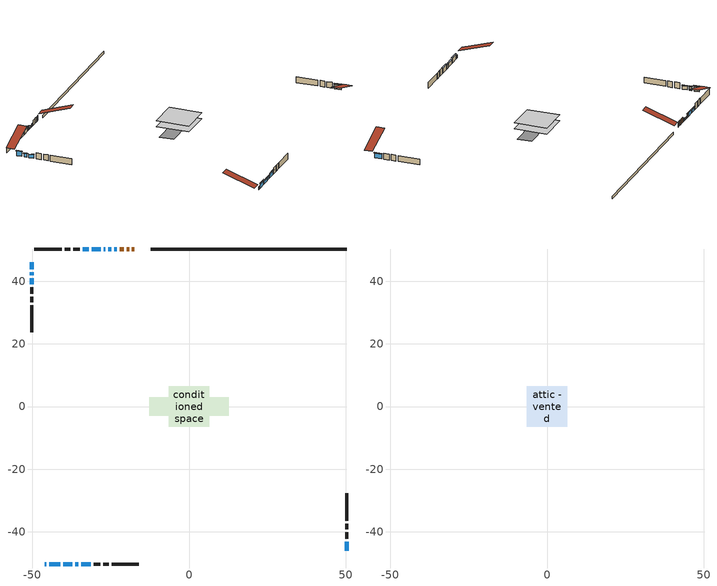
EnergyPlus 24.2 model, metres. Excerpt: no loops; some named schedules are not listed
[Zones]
conditioned space
 floor adiabatic (Floor2 construction): -6.06,-6.06 -6.06,6.06 6.06,6.06 6.06,-6.06 z0.34
 floor adiabatic (AdiabaticFloorConstruction): -6.54,-6.54 -6.54,6.54 6.54,6.54 6.54,-6.54 z0.34
 floor foundation (Slab1 construction): -12.74,-2.89 -12.74,2.89 12.74,2.89 12.74,-2.89 z-0.7
 wall outside (AdiabaticWallConstruction 1): -17.49,50.24 -18.21,50.24 / -19.14,50.24 -19.87,50.24 / -20.8,50.24 -22.06,50.24 z0.34:2.37
 wall outside (AdiabaticWallConstruction): -45.96,-50.24 -45.48,-50.24 / -22.98,50.24 -23.82,50.24 z0.34:1.56; -44.56,-50.24 -41.08,-50.24 / -50.24,45.96 -50.24,43.8 / 50.24,-45.96 50.24,-43.14 / -34.38,-50.24 -31.38,-50.24 z0.34:2.25; -50.24,42.87 -50.24,41.9 / -50.24,40.98 -50.24,39.02 / -26.72,50.24 -27.23,50.24 / -40.15,-50.24 -37.27,-50.24 / -36.35,-50.24 -35.3,-50.24 z0.34:1.76; -24.75,50.24 -25.79,50.24 z0.34:0.87; -28.16,50.24 -31.05,50.24 / -31.98,50.24 -33.91,50.24 z0.34:1.81
 wall outside (Wall1 construction): -34.84,50.24 -36.96,50.24 / -30.45,-50.24 -28.33,-50.24 / -50.24,38.09 -50.24,35.97 / 50.24,-42.21 50.24,-40.09 z0.34:2.78
 wall outside (Wall2 construction): -37.89,50.24 -39.69,50.24 / -27.4,-50.24 -25.6,-50.24 / -50.24,35.04 -50.24,33.25 / 50.24,-39.16 50.24,-37.36 z0.34:2.78
 wall outside (Wall3 construction): -40.61,50.24 -49.31,50.24 / -24.68,-50.24 -15.98,-50.24 / -50.24,32.32 -50.24,23.62 / 50.24,-36.44 50.24,-27.74 z0.34:2.78
 wall foundation (FoundationWall1 construction): 50.24,50.24 -12.28,50.24 z-0.7:0.34
 window (WindowConstruction 12): -45.96,-50.24 -45.49,-50.24 z0.34:1.56
 window (WindowConstruction 8): -44.56,-50.24 -41.08,-50.24 z0.34:2.25
 window (WindowConstruction 9): -50.24,45.96 -50.24,43.8 z0.34:2.25
 window (WindowConstruction 10): -50.24,42.87 -50.24,41.91 z0.34:1.76
 window (WindowConstruction 11): -50.24,40.98 -50.24,39.02 z0.34:1.76
 window (WindowConstruction 13): -22.98,50.24 -23.82,50.24 z0.34:1.56
 window (WindowConstruction): 50.24,-45.96 50.24,-43.14 z0.34:2.25
 window (WindowConstruction 1): -24.75,50.24 -25.79,50.24 z0.34:0.87
 window (WindowConstruction 2): -26.72,50.24 -27.23,50.24 z0.34:1.76
 window (WindowConstruction 3): -28.16,50.24 -31.05,50.24 z0.34:1.81
 window (WindowConstruction 4): -31.98,50.24 -33.91,50.24 z0.34:1.81
 window (WindowConstruction 5): -40.15,-50.24 -37.28,-50.24 z0.34:1.76
 window (WindowConstruction 6): -36.35,-50.24 -35.3,-50.24 z0.34:1.76
 window (WindowConstruction 7): -34.37,-50.24 -31.38,-50.24 z0.34:2.25
 door (Door): -17.49,50.24 -18.21,50.24 z0.34:2.37
 door (Door 1): -19.14,50.24 -19.87,50.24 z0.34:2.37
 door (Door 2): -20.8,50.24 -22.05,50.24 z0.34:2.37
 ceiling adiabatic (AdiabaticFloorConstruction): 6.54,-6.54 6.54,6.54 -6.54,6.54 -6.54,-6.54 z0.34
attic - vented
 floor to conditioned space (Floor1 construction Reversed): -6.54,-6.54 -6.54,6.54 6.54,6.54 6.54,-6.54 z2.78
 roof outside (Roof1 construction): -16.56,50.24,2.78 -16.56,37.51,7.02 -13.2,37.51,7.02 -13.2,50.24,2.78; -46.89,-50.24,2.78 -46.89,-37.51,7.02 -50.24,-37.51,7.02 -50.24,-50.24,2.78; -50.24,46.89,2.78 -37.51,46.89,7.02 -37.51,50.24,7.02 -50.24,50.24,2.78; 50.24,-46.89,2.78 37.51,-46.89,7.02 37.51,-50.24,7.02 50.24,-50.24,2.78
shading: -40.87,-50.24 -44.76,-50.24 -44.76,-50.65 -40.87,-50.65 z2.45; -50.24,43.6 -50.24,46.16 -50.65,46.16 -50.65,43.6 z2.45; -50.24,41.7 -50.24,43.07 -50.65,43.07 -50.65,41.7 z1.96; -50.24,38.82 -50.24,41.18 -50.65,41.18 -50.65,38.82 z1.96; 50.24,-42.94 50.24,-46.16 50.65,-46.16 50.65,-42.94 z2.45; -25.99,50.24 -24.55,50.24 -24.55,50.65 -25.99,50.65 z1.07; -27.43,50.24 -26.52,50.24 -26.52,50.65 -27.43,50.65 z1.96; -31.25,50.24 -27.96,50.24 -27.96,50.65 -31.25,50.65 z2.01; -34.11,50.24 -31.78,50.24 -31.78,50.65 -34.11,50.65 z2.01; -37.07,-50.24 -40.35,-50.24 -40.35,-50.65 -37.07,-50.65 z1.96; -35.1,-50.24 -36.55,-50.24 -36.55,-50.65 -35.1,-50.65 z1.96; -31.18,-50.24 -34.58,-50.24 -34.58,-50.65 -31.18,-50.65 z2.45
[Building]
Building 1: Terrain=Suburbs
[Site:Location]
Point Petre AUT_ON: Latitude {deg}=43.83; Longitude {deg}=-77.15; Time Zone {hr}=-5; Elevation {m}=79; Keep Site Location Information=Yes
[Site:GroundTemperature:Shallow]
3.7516, 1.80644, 1.65067, 2.57374, 6.27937, 9.96774, 13.1654, 15.191, 15.363, 13.7156, 10.5995, 7.02426
[Site:WaterMainsTemperature]
Calculation Method=Schedule; Temperature Schedule=mains temperature schedule
[Material] Roughness=Rough; Thermal Absorptance=0.9
Name | Thickness {m} | Conductivity {W/m-K} | Density {kg/m3} | Specific Heat {J/kg-K} | Solar Absorptance | Visible Absorptance
asphalt or fiberglass shingles | 0.00635 | 0.162714 | 1121.4 | 1465.45 | 0.4 | 0.4
ceiling loosefill ins | 0.0846667 | 0.0480833 | 16.02 | 1046.75 | 0.7 | 0.7
ceiling stud and cavity | 0.1397 | 0.0873758 | 65.682 | 1177.47 | 0.7 | 0.7
concrete 4.0 in. | 0.1016 | 1.803125 | 2242.8 | 837.4 | 0.7 | 0.7
concrete 8.0 in. | 0.2032 | 1.803125 | 2242.8 | 837.4 | 0.7 | 0.7
door material | 0.04445 | 0.053851 | 512.64 | 1214.23 | 0.7 | 0.7
exterior vertical ins | 0.0329033 | 0.029427 | 32.04 | 1214.23 | 0.7 | 0.7
floor covering | 0.0127 | 9.015625 | 54.468 | 1339.84 | 0.6 | 0.6
floor covering 1 | 0.0127 | 0.0433444 | 54.468 | 1339.84 | 0.6 | 0.6
floor rigid ins; wall rigid ins | 0.512978 | 0.029427 | 32.04 | 1214.23 | 0.7 | 0.7
floor stud and cavity | 0.0889 | 0.416564 | 50.32683 | 1063.81 | 0.7 | 0.7
floor stud and cavity 1 | 0.1397 | 1.75129 | 37.0049 | 1207.88 | 0.7 | 0.7
furniture material conditioned space 1 | 0.1524 | 0.115458 | 640.8 | 1214.23 | 0.6 | 0.6
gypsum board | 0.0127 | 0.160291 | 801 | 837.4 | 0.6 | 0.6
gypsum board 1 | 0.0127 | 0.160291 | 801 | 837.4 | 0.7 | 0.7
osb sheathing 0.5 in. | 0.0127 | 0.115458 | 512.64 | 1214.23 | 0.7 | 0.7
osb sheathing 0.75 in. | 0.01905 | 0.115458 | 512.64 | 1214.23 | 0.7 | 0.7
wall stud and cavity | 0.1397 | 0.108238 | 139.0536 | 1170.24 | 0.7 | 0.7
wall stud and cavity 1 | 0.1397 | 0.0827303 | 139.0536 | 1170.24 | 0.7 | 0.7
wall stud and cavity 2 | 0.1397 | 0.09367 | 139.0536 | 1170.24 | 0.7 | 0.7
wall stud and cavity 3 | 0.0889 | 0.380278 | 52.3479 | 1209.89 | 0.7 | 0.7
wall stud and cavity 4 | 0.0889 | 0.391764 | 83.0341 | 1211.67 | 0.7 | 0.7
wood siding | 0.0254 | 0.102417 | 544.68 | 1172.36 | 0.4 | 0.4
wood siding 1; wood siding 2 | 0.0254 | 0.102417 | 544.68 | 1172.36 | 0.7 | 0.7
[WindowMaterial:SimpleGlazingSystem]
Name | U-Factor {W/m2-K} | Solar Heat Gain Coefficient
WindowMaterial | 2.14004 | 0.61
WindowMaterial 1 | 2.986628 | 0.6
WindowMaterial 10 | 2.36375 | 0.53
WindowMaterial 11 | 2.23543 | 0.58
WindowMaterial 12 | 2.62778 | 0.54
WindowMaterial 13 | 2.57895 | 0.56
WindowMaterial 2 | 5.02503 | 0.64
WindowMaterial 3 | 2.1707 | 0.6
WindowMaterial 4 | 2.23373 | 0.58
WindowMaterial 5 | 2.17638 | 0.6
WindowMaterial 6 | 2.350692 | 0.53
WindowMaterial 7 | 2.34047 | 0.66
WindowMaterial 8 | 2.115055 | 0.62
WindowMaterial 9 | 2.18206 | 0.6
[Construction]
AdiabaticFloorConstruction: floor stud and cavity 1, floor rigid ins, osb sheathing 0.75 in., floor covering 1
AdiabaticWallConstruction: wood siding 1, wall rigid ins, wall stud and cavity 3, gypsum board
AdiabaticWallConstruction 1: wood siding 2, wall rigid ins, wall stud and cavity 3, gypsum board
Door; Door 1; Door 2: door material
Floor1 construction Reversed: gypsum board, ceiling stud and cavity, ceiling loosefill ins
Floor2 construction: floor stud and cavity, floor covering
FoundationWall1 construction: concrete 8.0 in., gypsum board 1
furniture construction conditioned space 1: furniture material conditioned space 1
PartitionWallConstruction: gypsum board, wall stud and cavity 4, gypsum board
Roof1 construction: asphalt or fiberglass shingles
Slab1 construction: concrete 4.0 in.
Wall1 construction: wood siding, osb sheathing 0.5 in., wall stud and cavity, gypsum board
Wall2 construction: wood siding, osb sheathing 0.5 in., wall stud and cavity 1, gypsum board
Wall3 construction: wood siding, osb sheathing 0.5 in., wall stud and cavity 2, gypsum board
WindowConstruction: WindowMaterial
WindowConstruction 1: WindowMaterial 1
WindowConstruction 10: WindowMaterial 10
WindowConstruction 11: WindowMaterial 11
WindowConstruction 12: WindowMaterial 12
WindowConstruction 13: WindowMaterial 13
WindowConstruction 2: WindowMaterial 2
WindowConstruction 3: WindowMaterial 3
WindowConstruction 4: WindowMaterial 4
WindowConstruction 5: WindowMaterial 5
WindowConstruction 6: WindowMaterial 6
WindowConstruction 7: WindowMaterial 7
WindowConstruction 8: WindowMaterial 8
WindowConstruction 9: WindowMaterial 9
[Zone] Multiplier=1; Part of Total Floor Area=Yes
Name | Volume {m3}
attic - vented | 117.719
conditioned space | 587.3
[Space]
Name | Zone | Volume {m3}
attic - vented 1 | attic - vented | 117.719
conditioned space 1 | conditioned space | 587.3
[ZoneInfiltration:EffectiveLeakageArea]
infil attic - vented 1: Zone or Space=attic - vented 1; Schedule=Always On Discrete; Effective Air Leakage Area {cm2}=6213.45; Stack Coefficient=0.000295118; Wind Coefficient=1.16069e-05
[ZoneMixing]
whole house fan mix: Zone or Space=attic - vented; Schedule=Always On Continuous; Design Flow Rate Calculation Method=Flow/Zone; Design Flow Rate {m3/s}=0; Source Zone or Space=conditioned space
[SurfaceProperty:ExposedFoundationPerimeter]
Slab1: Exposed Perimeter Calculation Method=TotalExposedPerimeter; Total Exposed Perimeter {m}=62.518
[InternalMass] Zone or ZoneList=conditioned space; Space or SpaceList=conditioned space 1
Name | Construction | Surface Area {m2}
furniture mass conditioned space 1 | furniture construction conditioned space 1 | 186.056
partition wall mass | PartitionWallConstruction | 318.02
[Lights]
interior lighting: Zone or ZoneList or Space or SpaceList=conditioned space 1; Schedule=interior lighting schedule; Design Level Calculation Method=LightingLevel; Lighting Level {W}=343.2; Return Air Fraction=0; Fraction Radiant=0.6; Fraction Visible=0.2; Fraction Replaceable=1
[People]
occupants: Zone or ZoneList or Space or SpaceList=conditioned space 1; Number of People Schedule=occupants schedule; Number of People Calculation Method=People; Number of People=3; Fraction Radiant=0.314171; Sensible Heat Fraction=0.56303; Activity Level Schedule=occupants activity schedule; Carbon Dioxide Generation Rate {m3/s-W}=0; Enable ASHRAE 55 Comfort Warnings=No; Mean Radiant Temperature Calculation Type=EnclosureAveraged
[ElectricEquipment] Zone or ZoneList or Space or SpaceList=conditioned space 1; Design Level Calculation Method=EquipmentLevel
Name | Schedule | Design Level {W} | Fraction Latent | Fraction Radiant | Fraction Lost
clothes dryer | clothes dryer schedule | 140.772 | 0.015 | 0.081 | 0.85
clothes washer | clothes washer schedule | 32.1985 | 0.03 | 0.162 | 0.7
cooking range | cooking range schedule | 215.147 | 0.08 | 0.432 | 0.2
dishwasher | dishwasher schedule | 66.8632 | 0.3 | 0.18 | 0.4
fridge | fridge schedule | 72.9452 | 0 | 0.6 | 0
mech vent bath fan 0 | mech vent bath fan 0 schedule | 50.2 | 0 | 0 | 1
mech vent house fan | mech vent house fan schedule | 0 | 0 | 0 | 1
mech vent house fan cfis | mech vent house fan cfis schedule | 0 | 0 | 0 | 0
misc plug loads | misc plug loads schedule | 494.7 | 0.045 | 0.513 | 0.1
whole house fan | Always On Discrete | 0 | 0 | 0 | 1
[OtherEquipment] Zone or ZoneList or Space or SpaceList=conditioned space 1; Design Level Calculation Method=EquipmentLevel
Name | Fuel Type | Schedule | Design Level {W} | Fraction Latent | Fraction Radiant | Fraction Lost
clothes dryer 1 | Electricity | clothes dryer schedule | 0 | 0.015 | 0.081 | 0.85
cooking range 1 | Electricity | cooking range schedule | 0 | 0.08 | 0.432 | 0.2
general water use latent | None | general water use schedule | 62.594 | 1 | 0 | 0
general water use sensible | None | general water use schedule | -61.6891 | 0 | 0.6 | 0
mech vent house fan latent load | None | Always On Discrete | 0 | 1 | 0 | 0
mech vent house fan sensible load | None | Always On Discrete | 0 | 0 | 0 | 0
water heater energy adjustment1 | NaturalGas | Always On Discrete | 0.01 | 0 | 0 | 1
[ZoneInfiltration:DesignFlowRate] Zone or ZoneList or Space or SpaceList=conditioned space 1; Schedule=Always On Discrete; Design Flow Rate Calculation Method=Flow/Zone; Design Flow Rate {m3/s}=0
infil flow; natural vent flow; whole house fan flow
[Foundation:Kiva]
Foundation Kiva 1: Initial Indoor Air Temperature {C}=18; Wall Height Above Grade {m}=0.340004; Wall Depth Below Slab {m}=0.2032; Custom Block Material Name 1=exterior vertical ins; Custom Block Depth 1 {m}=1.04001; Custom Block X Position 1 {m}=0.2159; Custom Block Z Position 1 {m}=0
[Foundation:Kiva:Settings]
Soil Conductivity {W/m-K}=0.849921; Soil Density {kg/m3}=1842.3; Soil Specific Heat {J/kg-K}=418.7; Ground Solar Absorptivity=0.9; Ground Thermal Absorptivity=0.9; Ground Surface Roughness {m}=0.03; Far-Field Width {m}=40; Deep-Ground Boundary Condition=ZeroFlux; Deep-Ground Depth {m}=40; Minimum Cell Dimension {m}=0.2; Maximum Cell Growth Coefficient=3; Simulation Timestep=Timestep
[Exterior:Lights]
exterior lighting: Schedule=exterior lighting schedule; Design Level {W}=75.6
[Schedule:Constant]
Name | Hourly Value
Always On Continuous; mech vent house fan schedule; mech vent house fan cfis schedule; Always On Discrete | 1
occupants activity schedule | 117.228
fridge schedule | 0
[Schedule:Week:Daily]
interior lighting schedule Week Rule - Jan1-Jan27: interior lighting schedule day, interior lighting schedule day, interior lighting schedule day, interior lighting schedule day, interior lighting schedule day, interior lighting schedule day, interior lighting schedule day, interior lighting schedule default day, interior lighting schedule default day, interior lighting schedule default day, interior lighting schedule default day, interior lighting schedule default day
interior lighting schedule Week Rule - Jan28-Feb3: interior lighting schedule day, interior lighting schedule day, interior lighting schedule day, interior lighting schedule day, interior lighting schedule day 1, interior lighting schedule day 1, interior lighting schedule day 1, interior lighting schedule default day, interior lighting schedule default day, interior lighting schedule default day, interior lighting schedule default day, interior lighting schedule default day
interior lighting schedule Week Rule - Feb4-Feb24: interior lighting schedule day 1, interior lighting schedule day 1, interior lighting schedule day 1, interior lighting schedule day 1, interior lighting schedule day 1, interior lighting schedule day 1, interior lighting schedule day 1, interior lighting schedule default day, interior lighting schedule default day, interior lighting schedule default day, interior lighting schedule default day, interior lighting schedule default day
interior lighting schedule Week Rule - Feb25-Mar3: interior lighting schedule day 1, interior lighting schedule day 1, interior lighting schedule day 1, interior lighting schedule day 1, interior lighting schedule day 2, interior lighting schedule day 2, interior lighting schedule day 2, interior lighting schedule default day, interior lighting schedule default day, interior lighting schedule default day, interior lighting schedule default day, interior lighting schedule default day
interior lighting schedule Week Rule - Mar4-Mar31: interior lighting schedule day 2, interior lighting schedule day 2, interior lighting schedule day 2, interior lighting schedule day 2, interior lighting schedule day 2, interior lighting schedule day 2, interior lighting schedule day 2, interior lighting schedule default day, interior lighting schedule default day, interior lighting schedule default day, interior lighting schedule default day, interior lighting schedule default day
interior lighting schedule Week Rule - Apr1-Apr28: interior lighting schedule day 3, interior lighting schedule day 3, interior lighting schedule day 3, interior lighting schedule day 3, interior lighting schedule day 3, interior lighting schedule day 3, interior lighting schedule day 3, interior lighting schedule default day, interior lighting schedule default day, interior lighting schedule default day, interior lighting schedule default day, interior lighting schedule default day
interior lighting schedule Week Rule - Apr29-May5: interior lighting schedule day 3, interior lighting schedule day 3, interior lighting schedule day 4, interior lighting schedule day 4, interior lighting schedule day 4, interior lighting schedule day 4, interior lighting schedule day 4, interior lighting schedule default day, interior lighting schedule default day, interior lighting schedule default day, interior lighting schedule default day, interior lighting schedule default day
interior lighting schedule Week Rule - May6-May26: interior lighting schedule day 4, interior lighting schedule day 4, interior lighting schedule day 4, interior lighting schedule day 4, interior lighting schedule day 4, interior lighting schedule day 4, interior lighting schedule day 4, interior lighting schedule default day, interior lighting schedule default day, interior lighting schedule default day, interior lighting schedule default day, interior lighting schedule default day
interior lighting schedule Week Rule - May27-Jun2: interior lighting schedule day 4, interior lighting schedule day 4, interior lighting schedule day 4, interior lighting schedule day 4, interior lighting schedule day 4, interior lighting schedule day 5, interior lighting schedule day 5, interior lighting schedule default day, interior lighting schedule default day, interior lighting schedule default day, interior lighting schedule default day, interior lighting schedule default day
interior lighting schedule Week Rule - Jun3-Jun30: interior lighting schedule day 5, interior lighting schedule day 5, interior lighting schedule day 5, interior lighting schedule day 5, interior lighting schedule day 5, interior lighting schedule day 5, interior lighting schedule day 5, interior lighting schedule default day, interior lighting schedule default day, interior lighting schedule default day, interior lighting schedule default day, interior lighting schedule default day
interior lighting schedule Week Rule - Jul1-Jul28: interior lighting schedule day 6, interior lighting schedule day 6, interior lighting schedule day 6, interior lighting schedule day 6, interior lighting schedule day 6, interior lighting schedule day 6, interior lighting schedule day 6, interior lighting schedule default day, interior lighting schedule default day, interior lighting schedule default day, interior lighting schedule default day, interior lighting schedule default day
interior lighting schedule Week Rule - Jul29-Aug4: interior lighting schedule day 6, interior lighting schedule day 6, interior lighting schedule day 6, interior lighting schedule day 7, interior lighting schedule day 7, interior lighting schedule day 7, interior lighting schedule day 7, interior lighting schedule default day, interior lighting schedule default day, interior lighting schedule default day, interior lighting schedule default day, interior lighting schedule default day
interior lighting schedule Week Rule - Aug5-Aug25: interior lighting schedule day 7, interior lighting schedule day 7, interior lighting schedule day 7, interior lighting schedule day 7, interior lighting schedule day 7, interior lighting schedule day 7, interior lighting schedule day 7, interior lighting schedule default day, interior lighting schedule default day, interior lighting schedule default day, interior lighting schedule default day, interior lighting schedule default day
interior lighting schedule Week Rule - Aug26-Sep1: interior lighting schedule day 7, interior lighting schedule day 7, interior lighting schedule day 7, interior lighting schedule day 7, interior lighting schedule day 7, interior lighting schedule day 7, interior lighting schedule day 8, interior lighting schedule default day, interior lighting schedule default day, interior lighting schedule default day, interior lighting schedule default day, interior lighting schedule default day
interior lighting schedule Week Rule - Sep2-Sep29: interior lighting schedule day 8, interior lighting schedule day 8, interior lighting schedule day 8, interior lighting schedule day 8, interior lighting schedule day 8, interior lighting schedule day 8, interior lighting schedule day 8, interior lighting schedule default day, interior lighting schedule default day, interior lighting schedule default day, interior lighting schedule default day, interior lighting schedule default day
interior lighting schedule Week Rule - Sep30-Oct6: interior lighting schedule day 8, interior lighting schedule day 9, interior lighting schedule day 9, interior lighting schedule day 9, interior lighting schedule day 9, interior lighting schedule day 9, interior lighting schedule day 9, interior lighting schedule default day, interior lighting schedule default day, interior lighting schedule default day, interior lighting schedule default day, interior lighting schedule default day
interior lighting schedule Week Rule - Oct7-Oct27: interior lighting schedule day 9, interior lighting schedule day 9, interior lighting schedule day 9, interior lighting schedule day 9, interior lighting schedule day 9, interior lighting schedule day 9, interior lighting schedule day 9, interior lighting schedule default day, interior lighting schedule default day, interior lighting schedule default day, interior lighting schedule default day, interior lighting schedule default day
interior lighting schedule Week Rule - Oct28-Nov3: interior lighting schedule day 9, interior lighting schedule day 9, interior lighting schedule day 9, interior lighting schedule day 9, interior lighting schedule day 10, interior lighting schedule day 10, interior lighting schedule day 10, interior lighting schedule default day, interior lighting schedule default day, interior lighting schedule default day, interior lighting schedule default day, interior lighting schedule default day
interior lighting schedule Week Rule - Nov4-Nov24: interior lighting schedule day 10, interior lighting schedule day 10, interior lighting schedule day 10, interior lighting schedule day 10, interior lighting schedule day 10, interior lighting schedule day 10, interior lighting schedule day 10, interior lighting schedule default day, interior lighting schedule default day, interior lighting schedule default day, interior lighting schedule default day, interior lighting schedule default day
interior lighting schedule Week Rule - Nov25-Dec1: interior lighting schedule day 10, interior lighting schedule day 10, interior lighting schedule day 10, interior lighting schedule day 10, interior lighting schedule day 10, interior lighting schedule day 10, interior lighting schedule day 11, interior lighting schedule default day, interior lighting schedule default day, interior lighting schedule default day, interior lighting schedule default day, interior lighting schedule default day
interior lighting schedule Week Rule - Dec2-Dec31: interior lighting schedule day 11, interior lighting schedule day 11, interior lighting schedule day 11, interior lighting schedule day 11, interior lighting schedule day 11, interior lighting schedule day 11, interior lighting schedule day 11, interior lighting schedule default day, interior lighting schedule default day, interior lighting schedule default day, interior lighting schedule default day, interior lighting schedule default day
occupants schedule Week Rule - Jan1-Dec31: occupants schedule day, occupants schedule day, occupants schedule day, occupants schedule day, occupants schedule day, occupants schedule day, occupants schedule day, occupants schedule default day, occupants schedule default day, occupants schedule default day, occupants schedule default day, occupants schedule default day
clothes dryer schedule Week Rule - Jan1-Dec31: clothes dryer schedule day, clothes dryer schedule day, clothes dryer schedule day, clothes dryer schedule day, clothes dryer schedule day, clothes dryer schedule day, clothes dryer schedule day, clothes dryer schedule default day, clothes dryer schedule default day, clothes dryer schedule default day, clothes dryer schedule default day, clothes dryer schedule default day
clothes washer schedule Week Rule - Jan1-Dec31: clothes washer schedule day, clothes washer schedule day, clothes washer schedule day, clothes washer schedule day, clothes washer schedule day, clothes washer schedule day, clothes washer schedule day, clothes washer schedule default day, clothes washer schedule default day, clothes washer schedule default day, clothes washer schedule default day, clothes washer schedule default day
cooking range schedule Week Rule - Jan1-Dec31: cooking range schedule day, cooking range schedule day, cooking range schedule day, cooking range schedule day, cooking range schedule day, cooking range schedule day, cooking range schedule day, cooking range schedule default day, cooking range schedule default day, cooking range schedule default day, cooking range schedule default day, cooking range schedule default day
dishwasher schedule Week Rule - Jan1-Dec31: dishwasher schedule day, dishwasher schedule day, dishwasher schedule day, dishwasher schedule day, dishwasher schedule day, dishwasher schedule day, dishwasher schedule day, dishwasher schedule default day, dishwasher schedule default day, dishwasher schedule default day, dishwasher schedule default day, dishwasher schedule default day
mech vent bath fan 0 schedule Week Rule - Jan1-Dec31: mech vent bath fan 0 schedule day, mech vent bath fan 0 schedule day, mech vent bath fan 0 schedule day, mech vent bath fan 0 schedule day, mech vent bath fan 0 schedule day, mech vent bath fan 0 schedule day, mech vent bath fan 0 schedule day, mech vent bath fan 0 schedule default day, mech vent bath fan 0 schedule default day, mech vent bath fan 0 schedule default day, mech vent bath fan 0 schedule default day, mech vent bath fan 0 schedule default day
misc plug loads schedule Week Rule - Jan1-Dec31: misc plug loads schedule day, misc plug loads schedule day, misc plug loads schedule day, misc plug loads schedule day, misc plug loads schedule day, misc plug loads schedule day, misc plug loads schedule day, misc plug loads schedule default day, misc plug loads schedule default day, misc plug loads schedule default day, misc plug loads schedule default day, misc plug loads schedule default day
general water use schedule Week Rule - Jan1-Dec31: general water use schedule day, general water use schedule day, general water use schedule day, general water use schedule day, general water use schedule day, general water use schedule day, general water use schedule day, general water use schedule default day, general water use schedule default day, general water use schedule default day, general water use schedule default day, general water use schedule default day
exterior lighting schedule Week Rule - Jan1-Jan27: exterior lighting schedule day, exterior lighting schedule day, exterior lighting schedule day, exterior lighting schedule day, exterior lighting schedule day, exterior lighting schedule day, exterior lighting schedule day, exterior lighting schedule default day, exterior lighting schedule default day, exterior lighting schedule default day, exterior lighting schedule default day, exterior lighting schedule default day
exterior lighting schedule Week Rule - Jan28-Feb3: exterior lighting schedule day, exterior lighting schedule day, exterior lighting schedule day, exterior lighting schedule day, exterior lighting schedule day 1, exterior lighting schedule day 1, exterior lighting schedule day 1, exterior lighting schedule default day, exterior lighting schedule default day, exterior lighting schedule default day, exterior lighting schedule default day, exterior lighting schedule default day
exterior lighting schedule Week Rule - Feb4-Feb24: exterior lighting schedule day 1, exterior lighting schedule day 1, exterior lighting schedule day 1, exterior lighting schedule day 1, exterior lighting schedule day 1, exterior lighting schedule day 1, exterior lighting schedule day 1, exterior lighting schedule default day, exterior lighting schedule default day, exterior lighting schedule default day, exterior lighting schedule default day, exterior lighting schedule default day
exterior lighting schedule Week Rule - Feb25-Mar3: exterior lighting schedule day 1, exterior lighting schedule day 1, exterior lighting schedule day 1, exterior lighting schedule day 1, exterior lighting schedule day 2, exterior lighting schedule day 2, exterior lighting schedule day 2, exterior lighting schedule default day, exterior lighting schedule default day, exterior lighting schedule default day, exterior lighting schedule default day, exterior lighting schedule default day
exterior lighting schedule Week Rule - Mar4-Mar31: exterior lighting schedule day 2, exterior lighting schedule day 2, exterior lighting schedule day 2, exterior lighting schedule day 2, exterior lighting schedule day 2, exterior lighting schedule day 2, exterior lighting schedule day 2, exterior lighting schedule default day, exterior lighting schedule default day, exterior lighting schedule default day, exterior lighting schedule default day, exterior lighting schedule default day
exterior lighting schedule Week Rule - Apr1-Apr28: exterior lighting schedule day 3, exterior lighting schedule day 3, exterior lighting schedule day 3, exterior lighting schedule day 3, exterior lighting schedule day 3, exterior lighting schedule day 3, exterior lighting schedule day 3, exterior lighting schedule default day, exterior lighting schedule default day, exterior lighting schedule default day, exterior lighting schedule default day, exterior lighting schedule default day
exterior lighting schedule Week Rule - Apr29-May5: exterior lighting schedule day 3, exterior lighting schedule day 3, exterior lighting schedule day 4, exterior lighting schedule day 4, exterior lighting schedule day 4, exterior lighting schedule day 4, exterior lighting schedule day 4, exterior lighting schedule default day, exterior lighting schedule default day, exterior lighting schedule default day, exterior lighting schedule default day, exterior lighting schedule default day
exterior lighting schedule Week Rule - May6-May26: exterior lighting schedule day 4, exterior lighting schedule day 4, exterior lighting schedule day 4, exterior lighting schedule day 4, exterior lighting schedule day 4, exterior lighting schedule day 4, exterior lighting schedule day 4, exterior lighting schedule default day, exterior lighting schedule default day, exterior lighting schedule default day, exterior lighting schedule default day, exterior lighting schedule default day
exterior lighting schedule Week Rule - May27-Jun2: exterior lighting schedule day 4, exterior lighting schedule day 4, exterior lighting schedule day 4, exterior lighting schedule day 4, exterior lighting schedule day 4, exterior lighting schedule day 5, exterior lighting schedule day 5, exterior lighting schedule default day, exterior lighting schedule default day, exterior lighting schedule default day, exterior lighting schedule default day, exterior lighting schedule default day
exterior lighting schedule Week Rule - Jun3-Jun30: exterior lighting schedule day 5, exterior lighting schedule day 5, exterior lighting schedule day 5, exterior lighting schedule day 5, exterior lighting schedule day 5, exterior lighting schedule day 5, exterior lighting schedule day 5, exterior lighting schedule default day, exterior lighting schedule default day, exterior lighting schedule default day, exterior lighting schedule default day, exterior lighting schedule default day
exterior lighting schedule Week Rule - Jul1-Jul28: exterior lighting schedule day 6, exterior lighting schedule day 6, exterior lighting schedule day 6, exterior lighting schedule day 6, exterior lighting schedule day 6, exterior lighting schedule day 6, exterior lighting schedule day 6, exterior lighting schedule default day, exterior lighting schedule default day, exterior lighting schedule default day, exterior lighting schedule default day, exterior lighting schedule default day
exterior lighting schedule Week Rule - Jul29-Aug4: exterior lighting schedule day 6, exterior lighting schedule day 6, exterior lighting schedule day 6, exterior lighting schedule day 7, exterior lighting schedule day 7, exterior lighting schedule day 7, exterior lighting schedule day 7, exterior lighting schedule default day, exterior lighting schedule default day, exterior lighting schedule default day, exterior lighting schedule default day, exterior lighting schedule default day
exterior lighting schedule Week Rule - Aug5-Aug25: exterior lighting schedule day 7, exterior lighting schedule day 7, exterior lighting schedule day 7, exterior lighting schedule day 7, exterior lighting schedule day 7, exterior lighting schedule day 7, exterior lighting schedule day 7, exterior lighting schedule default day, exterior lighting schedule default day, exterior lighting schedule default day, exterior lighting schedule default day, exterior lighting schedule default day
exterior lighting schedule Week Rule - Aug26-Sep1: exterior lighting schedule day 7, exterior lighting schedule day 7, exterior lighting schedule day 7, exterior lighting schedule day 7, exterior lighting schedule day 7, exterior lighting schedule day 7, exterior lighting schedule day 8, exterior lighting schedule default day, exterior lighting schedule default day, exterior lighting schedule default day, exterior lighting schedule default day, exterior lighting schedule default day
exterior lighting schedule Week Rule - Sep2-Sep29: exterior lighting schedule day 8, exterior lighting schedule day 8, exterior lighting schedule day 8, exterior lighting schedule day 8, exterior lighting schedule day 8, exterior lighting schedule day 8, exterior lighting schedule day 8, exterior lighting schedule default day, exterior lighting schedule default day, exterior lighting schedule default day, exterior lighting schedule default day, exterior lighting schedule default day
exterior lighting schedule Week Rule - Sep30-Oct6: exterior lighting schedule day 8, exterior lighting schedule day 9, exterior lighting schedule day 9, exterior lighting schedule day 9, exterior lighting schedule day 9, exterior lighting schedule day 9, exterior lighting schedule day 9, exterior lighting schedule default day, exterior lighting schedule default day, exterior lighting schedule default day, exterior lighting schedule default day, exterior lighting schedule default day
exterior lighting schedule Week Rule - Oct7-Oct27: exterior lighting schedule day 9, exterior lighting schedule day 9, exterior lighting schedule day 9, exterior lighting schedule day 9, exterior lighting schedule day 9, exterior lighting schedule day 9, exterior lighting schedule day 9, exterior lighting schedule default day, exterior lighting schedule default day, exterior lighting schedule default day, exterior lighting schedule default day, exterior lighting schedule default day
exterior lighting schedule Week Rule - Oct28-Nov3: exterior lighting schedule day 9, exterior lighting schedule day 9, exterior lighting schedule day 9, exterior lighting schedule day 9, exterior lighting schedule day 10, exterior lighting schedule day 10, exterior lighting schedule day 10, exterior lighting schedule default day, exterior lighting schedule default day, exterior lighting schedule default day, exterior lighting schedule default day, exterior lighting schedule default day
exterior lighting schedule Week Rule - Nov4-Nov24: exterior lighting schedule day 10, exterior lighting schedule day 10, exterior lighting schedule day 10, exterior lighting schedule day 10, exterior lighting schedule day 10, exterior lighting schedule day 10, exterior lighting schedule day 10, exterior lighting schedule default day, exterior lighting schedule default day, exterior lighting schedule default day, exterior lighting schedule default day, exterior lighting schedule default day
[Schedule:Year]
interior lighting schedule: interior lighting schedule Week Rule - Jan1-Jan27, 1, 1, 1, 27, interior lighting schedule Week Rule - Jan28-Feb3, 1, 28, 2, 3, interior lighting schedule Week Rule - Feb4-Feb24, 2, 4, 2, 24, interior lighting schedule Week Rule - Feb25-Mar3, 2, 25, 3, 3, interior lighting schedule Week Rule - Mar4-Mar31, 3, 4, 3, 31, interior lighting schedule Week Rule - Apr1-Apr28, 4, 1, 4, 28, interior lighting schedule Week Rule - Apr29-May5, 4, 29, 5, 5, interior lighting schedule Week Rule - May6-May26, 5, 6, 5, 26, interior lighting schedule Week Rule - May27-Jun2, 5, 27, 6, 2, interior lighting schedule Week Rule - Jun3-Jun30, 6, 3, 6, 30, interior lighting schedule Week Rule - Jul1-Jul28, 7, 1, 7, 28, interior lighting schedule Week Rule - Jul29-Aug4, 7, 29, 8, 4, interior lighting schedule Week Rule - Aug5-Aug25, 8, 5, 8, 25, interior lighting schedule Week Rule - Aug26-Sep1, 8, 26, 9, 1, interior lighting schedule Week Rule - Sep2-Sep29, 9, 2, 9, 29, interior lighting schedule Week Rule - Sep30-Oct6, 9, 30, 10, 6, interior lighting schedule Week Rule - Oct7-Oct27, 10, 7, 10, 27, interior lighting schedule Week Rule - Oct28-Nov3, 10, 28, 11, 3, interior lighting schedule Week Rule - Nov4-Nov24, 11, 4, 11, 24, interior lighting schedule Week Rule - Nov25-Dec1, 11, 25, 12, 1, interior lighting schedule Week Rule - Dec2-Dec31, 12, 2, 12, 31
occupants schedule: occupants schedule Week Rule - Jan1-Dec31, 1, 1, 12, 31
clothes dryer schedule: clothes dryer schedule Week Rule - Jan1-Dec31, 1, 1, 12, 31
clothes washer schedule: clothes washer schedule Week Rule - Jan1-Dec31, 1, 1, 12, 31
cooking range schedule: cooking range schedule Week Rule - Jan1-Dec31, 1, 1, 12, 31
dishwasher schedule: dishwasher schedule Week Rule - Jan1-Dec31, 1, 1, 12, 31
mech vent bath fan 0 schedule: mech vent bath fan 0 schedule Week Rule - Jan1-Dec31, 1, 1, 12, 31
misc plug loads schedule: misc plug loads schedule Week Rule - Jan1-Dec31, 1, 1, 12, 31
general water use schedule: general water use schedule Week Rule - Jan1-Dec31, 1, 1, 12, 31
exterior lighting schedule: exterior lighting schedule Week Rule - Jan1-Jan27, 1, 1, 1, 27, exterior lighting schedule Week Rule - Jan28-Feb3, 1, 28, 2, 3, exterior lighting schedule Week Rule - Feb4-Feb24, 2, 4, 2, 24, exterior lighting schedule Week Rule - Feb25-Mar3, 2, 25, 3, 3, exterior lighting schedule Week Rule - Mar4-Mar31, 3, 4, 3, 31, exterior lighting schedule Week Rule - Apr1-Apr28, 4, 1, 4, 28, exterior lighting schedule Week Rule - Apr29-May5, 4, 29, 5, 5, exterior lighting schedule Week Rule - May6-May26, 5, 6, 5, 26, exterior lighting schedule Week Rule - May27-Jun2, 5, 27, 6, 2, exterior lighting schedule Week Rule - Jun3-Jun30, 6, 3, 6, 30, exterior lighting schedule Week Rule - Jul1-Jul28, 7, 1, 7, 28, exterior lighting schedule Week Rule - Jul29-Aug4, 7, 29, 8, 4, exterior lighting schedule Week Rule - Aug5-Aug25, 8, 5, 8, 25, exterior lighting schedule Week Rule - Aug26-Sep1, 8, 26, 9, 1, exterior lighting schedule Week Rule - Sep2-Sep29, 9, 2, 9, 29, exterior lighting schedule Week Rule - Sep30-Oct6, 9, 30, 10, 6, exterior lighting schedule Week Rule - Oct7-Oct27, 10, 7, 10, 27, exterior lighting schedule Week Rule - Oct28-Nov3, 10, 28, 11, 3, exterior lighting schedule Week Rule - Nov4-Nov24, 11, 4, 11, 24, exterior lighting schedule Week Rule - Nov25-Dec1, 11, 25, 12, 1, exterior lighting schedule Week Rule - Dec2-Dec31, 12, 2, 12, 31
[Schedule:Compact]
mains temperature schedule: Through: 01/01, For: AllDays, Until: 24:00, 7.83056, Through: 01/02, For: AllDays, Until: 24:00, 7.76444, Through: 01/03, For: AllDays, Until: 24:00, 7.69889, Through: 01/04, For: AllDays, Until: 24:00, 7.635, Through: 01/05, For: AllDays, Until: 24:00, 7.57222, Through: 01/06, For: AllDays, Until: 24:00, 7.51056, Through: 01/07, For: AllDays, Until: 24:00, 7.45, Through: 01/08, For: AllDays, Until: 24:00, 7.39111, Through: 01/09, For: AllDays, Until: 24:00, 7.33278, Through: 01/10, For: AllDays, Until: 24:00, 7.27667, Through: 01/11, For: AllDays, Until: 24:00, 7.22111, Through: 01/12, For: AllDays, Until: 24:00, 7.16722, Through: 01/13, For: AllDays, Until: 24:00, 7.11444, Through: 01/14, For: AllDays, Until: 24:00, 7.06333, Through: 01/15, For: AllDays, Until: 24:00, 7.01333, Through: 01/16, For: AllDays, Until: 24:00, 6.965, Through: 01/17, For: AllDays, Until: 24:00, 6.91778, Through: 01/18, For: AllDays, Until: 24:00, 6.87167, Through: 01/19, For: AllDays, Until: 24:00, 6.82778, Through: 01/20, For: AllDays, Until: 24:00, 6.78444, Through: 01/21, For: AllDays, Until: 24:00, 6.74333, Through: 01/22, For: AllDays, Until: 24:00, 6.70333, Through: 01/23, For: AllDays, Until: 24:00, 6.665, Through: 01/24, For: AllDays, Until: 24:00, 6.62778, Through: 01/25, For: AllDays, Until: 24:00, 6.59222, Through: 01/26, For: AllDays, Until: 24:00, 6.55833, Through: 01/27, For: AllDays, Until: 24:00, 6.52556, Through: 01/28, For: AllDays, Until: 24:00, 6.495, Through: 01/29, For: AllDays, Until: 24:00, 6.46556, Through: 01/30, For: AllDays, Until: 24:00, 6.43722, Through: 01/31, For: AllDays, Until: 24:00, 6.41111, Through: 02/01, For: AllDays, Until: 24:00, 6.38611, Through: 02/02, For: AllDays, Until: 24:00, 6.36333, Through: 02/03, For: AllDays, Until: 24:00, 6.34167, Through: 02/04, For: AllDays, Until: 24:00, 6.32111, Through: 02/05, For: AllDays, Until: 24:00, 6.30278, Through: 02/06, For: AllDays, Until: 24:00, 6.28611, Through: 02/07, For: AllDays, Until: 24:00, 6.27056, Through: 02/08, For: AllDays, Until: 24:00, 6.25722, Through: 02/09, For: AllDays, Until: 24:00, 6.245, Through: 02/10, For: AllDays, Until: 24:00, 6.23444, Through: 02/11, For: AllDays, Until: 24:00, 6.22556, Through: 02/12, For: AllDays, Until: 24:00, 6.21833, Through: 02/13, For: AllDays, Until: 24:00, 6.21278, Through: 02/14, For: AllDays, Until: 24:00, 6.20889, Through: 02/15, For: AllDays, Until: 24:00, 6.20611, Through: 02/16, For: AllDays, Until: 24:00, 6.20556, Through: 02/17, For: AllDays, Until: 24:00, 6.20611, Through: 02/18, For: AllDays, Until: 24:00, 6.20889, Through: 02/19, For: AllDays, Until: 24:00, 6.21278, Through: 02/20, For: AllDays, Until: 24:00, 6.21833, Through: 02/21, For: AllDays, Until: 24:00, 6.22556, Through: 02/22, For: AllDays, Until: 24:00, 6.235, Through: 02/23, For: AllDays, Until: 24:00, 6.245, Through: 02/24, For: AllDays, Until: 24:00, 6.25722, Through: 02/25, For: AllDays, Until: 24:00, 6.27111, Through: 02/26, For: AllDays, Until: 24:00, 6.28667, Through: 02/27, For: AllDays, Until: 24:00, 6.30333, Through: 02/28, For: AllDays, Until: 24:00, 6.32222, Through: 03/01, For: AllDays, Until: 24:00, 6.34222, Through: 03/02, For: AllDays, Until: 24:00, 6.36389, Through: 03/03, For: AllDays, Until: 24:00, 6.38722, Through: 03/04, For: AllDays, Until: 24:00, 6.41167, Through: 03/05, For: AllDays, Until: 24:00, 6.43833, Through: 03/06, For: AllDays, Until: 24:00, 6.46611, Through: 03/07, For: AllDays, Until: 24:00, 6.49556, Through: 03/08, For: AllDays, Until: 24:00, 6.52667, Through: 03/09, For: AllDays, Until: 24:00, 6.55944, Through: 03/10, For: AllDays, Until: 24:00, 6.59333, Through: 03/11, For: AllDays, Until: 24:00, 6.62889, Through: 03/12, For: AllDays, Until: 24:00, 6.66611, Through: 03/13, For: AllDays, Until: 24:00, 6.70444, Through: 03/14, For: AllDays, Until: 24:00, 6.74444, Through: 03/15, For: AllDays, Until: 24:00, 6.78611, Through: 03/16, For: AllDays, Until: 24:00, 6.82889, Through: 03/17, For: AllDays, Until: 24:00, 6.87333, Through: 03/18, For: AllDays, Until: 24:00, 6.91889, Through: 03/19, For: AllDays, Until: 24:00, 6.96611, Through: 03/20, For: AllDays, Until: 24:00, 7.015, Through: 03/21, For: AllDays, Until: 24:00, 7.065, Through: 03/22, For: AllDays, Until: 24:00, 7.11611, Through: 03/23, For: AllDays, Until: 24:00, 7.16889, Through: 03/24, For: AllDays, Until: 24:00, 7.22278, Through: 03/25, For: AllDays, Until: 24:00, 7.27833, Through: 03/26, For: AllDays, Until: 24:00, 7.335, Through: 03/27, For: AllDays, Until: 24:00, 7.39278, Through: 03/28, For: AllDays, Until: 24:00, 7.45222, Through: 03/29, For: AllDays, Until: 24:00, 7.51222, Through: 03/30, For: AllDays, Until: 24:00, 7.57389, Through: 03/31, For: AllDays, Until: 24:00, 7.63722, Through: 04/01, For: AllDays, Until: 24:00, 7.70111, Through: 04/02, For: AllDays, Until: 24:00, 7.76611, Through: 04/03, For: AllDays, Until: 24:00, 7.83278, Through: 04/04, For: AllDays, Until: 24:00, 7.90056, Through: 04/05, For: AllDays, Until: 24:00, 7.96889, Through: 04/06, For: AllDays, Until: 24:00, 8.03889, Through: 04/07, For: AllDays, Until: 24:00, 8.10944, Through: 04/08, For: AllDays, Until: 24:00, 8.18167, Through: 04/09, For: AllDays, Until: 24:00, 8.25444, Through: 04/10, For: AllDays, Until: 24:00, 8.32833, Through: 04/11, For: AllDays, Until: 24:00, 8.40333, Through: 04/12, For: AllDays, Until: 24:00, 8.47944, Through: 04/13, For: AllDays, Until: 24:00, 8.55611, Through: 04/14, For: AllDays, Until: 24:00, 8.63389, Through: 04/15, For: AllDays, Until: 24:00, 8.71278, Through: 04/16, For: AllDays, Until: 24:00, 8.79222, Through: 04/17, For: AllDays, Until: 24:00, 8.87278, Through: 04/18, For: AllDays, Until: 24:00, 8.95389, Through: 04/19, For: AllDays, Until: 24:00, 9.03611, Through: 04/20, For: AllDays, Until: 24:00, 9.11889, Through: 04/21, For: AllDays, Until: 24:00, 9.20222, Through: 04/22, For: AllDays, Until: 24:00, 9.28667, Through: 04/23, For: AllDays, Until: 24:00, 9.37167, Through: 04/24, For: AllDays, Until: 24:00, 9.45722, Through: 04/25, For: AllDays, Until: 24:00, 9.54389, Through: 04/26, For: AllDays, Until: 24:00, 9.63056, Through: 04/27, For: AllDays, Until: 24:00, 9.71833, Through: 04/28, For: AllDays, Until: 24:00, 9.80667, Through: 04/29, For: AllDays, Until: 24:00, 9.89556, Through: 04/30, For: AllDays, Until: 24:00, 9.98444, Through: 05/01, For: AllDays, Until: 24:00, 10.0744, Through: 05/02, For: AllDays, Until: 24:00, 10.1644, Through: 05/03, For: AllDays, Until: 24:00, 10.255, Through: 05/04, For: AllDays, Until: 24:00, 10.3461, Through: 05/05, For: AllDays, Until: 24:00, 10.4378, Through: 05/06, For: AllDays, Until: 24:00, 10.53, Through: 05/07, For: AllDays, Until: 24:00, 10.6222, Through: 05/08, For: AllDays, Until: 24:00, 10.7144, Through: 05/09, For: AllDays, Until: 24:00, 10.8072, Through: 05/10, For: AllDays, Until: 24:00, 10.9006, Through: 05/11, For: AllDays, Until: 24:00, 10.9939, Through: 05/12, For: AllDays, Until: 24:00, 11.0872, Through: 05/13, For: AllDays, Until: 24:00, 11.1806, Through: 05/14, For: AllDays, Until: 24:00, 11.2744, Through: 05/15, For: AllDays, Until: 24:00, 11.3683, Through: 05/16, For: AllDays, Until: 24:00, 11.4628, Through: 05/17, For: AllDays, Until: 24:00, 11.5567, Through: 05/18, For: AllDays, Until: 24:00, 11.6506, Through: 05/19, For: AllDays, Until: 24:00, 11.745, Through: 05/20, For: AllDays, Until: 24:00, 11.8389, Through: 05/21, For: AllDays, Until: 24:00, 11.9333, Through: 05/22, For: AllDays, Until: 24:00, 12.0272, Through: 05/23, For: AllDays, Until: 24:00, 12.1211, Through: 05/24, For: AllDays, Until: 24:00, 12.215, Through: 05/25, For: AllDays, Until: 24:00, 12.3083, Through: 05/26, For: AllDays, Until: 24:00, 12.4017, Through: 05/27, For: AllDays, Until: 24:00, 12.495, Through: 05/28, For: AllDays, Until: 24:00, 12.5878, Through: 05/29, For: AllDays, Until: 24:00, 12.6806, Through: 05/30, For: AllDays, Until: 24:00, 12.7728, Through: 05/31, For: AllDays, Until: 24:00, 12.865, Through: 06/01, For: AllDays, Until: 24:00, 12.9567, Through: 06/02, For: AllDays, Until: 24:00, 13.0478, Through: 06/03, For: AllDays, Until: 24:00, 13.1389, Through: 06/04, For: AllDays, Until: 24:00, 13.2294, Through: 06/05, For: AllDays, Until: 24:00, 13.3194, Through: 06/06, For: AllDays, Until: 24:00, 13.4089, Through: 06/07, For: AllDays, Until: 24:00, 13.4978, Through: 06/08, For: AllDays, Until: 24:00, 13.5867, Through: 06/09, For: AllDays, Until: 24:00, 13.6744, Through: 06/10, For: AllDays, Until: 24:00, 13.7617, Through: 06/11, For: AllDays, Until: 24:00, 13.8483, Through: 06/12, For: AllDays, Until: 24:00, 13.9344, Through: 06/13, For: AllDays, Until: 24:00, 14.02, Through: 06/14, For: AllDays, Until: 24:00, 14.1044, Through: 06/15, For: AllDays, Until: 24:00, 14.1883, Through: 06/16, For: AllDays, Until: 24:00, 14.2717, Through: 06/17, For: AllDays, Until: 24:00, 14.3544, Through: 06/18, For: AllDays, Until: 24:00, 14.4361, Through: 06/19, For: AllDays, Until: 24:00, 14.5167, Through: 06/20, For: AllDays, Until: 24:00, 14.5967, Through: 06/21, For: AllDays, Until: 24:00, 14.6761, Through: 06/22, For: AllDays, Until: 24:00, 14.7544, Through: 06/23, For: AllDays, Until: 24:00, 14.8317, Through: 06/24, For: AllDays, Until: 24:00, 14.9078, Through: 06/25, For: AllDays, Until: 24:00, 14.9833, Through: 06/26, For: AllDays, Until: 24:00, 15.0578, Through: 06/27, For: AllDays, Until: 24:00, 15.1311, Through: 06/28, For: AllDays, Until: 24:00, 15.2039, Through: 06/29, For: AllDays, Until: 24:00, 15.275, Through: 06/30, For: AllDays, Until: 24:00, 15.3456, Through: 07/01, For: AllDays, Until: 24:00, 15.415, Through: 07/02, For: AllDays, Until: 24:00, 15.4828, Through: 07/03, For: AllDays, Until: 24:00, 15.55, Through: 07/04, For: AllDays, Until: 24:00, 15.6161, Through: 07/05, For: AllDays, Until: 24:00, 15.6806, Through: 07/06, For: AllDays, Until: 24:00, 15.7439, Through: 07/07, For: AllDays, Until: 24:00, 15.8061, Through: 07/08, For: AllDays, Until: 24:00, 15.8672, Through: 07/09, For: AllDays, Until: 24:00, 15.9272, Through: 07/10, For: AllDays, Until: 24:00, 15.9861, Through: 07/11, For: AllDays, Until: 24:00, 16.0433, Through: 07/12, For: AllDays, Until: 24:00, 16.0994, Through: 07/13, For: AllDays, Until: 24:00, 16.1539, Through: 07/14, For: AllDays, Until: 24:00, 16.2072, Through: 07/15, For: AllDays, Until: 24:00, 16.2594, Through: 07/16, For: AllDays, Until: 24:00, 16.31, Through: 07/17, For: AllDays, Until: 24:00, 16.3594, Through: 07/18, For: AllDays, Until: 24:00, 16.4072, Through: 07/19, For: AllDays, Until: 24:00, 16.4539, Through: 07/20, For: AllDays, Until: 24:00, 16.4989, Through: 07/21, For: AllDays, Until: 24:00, 16.5428, Through: 07/22, For: AllDays, Until: 24:00, 16.585, Through: 07/23, For: AllDays, Until: 24:00, 16.6256, Through: 07/24, For: AllDays, Until: 24:00, 16.665, Through: 07/25, For: AllDays, Until: 24:00, 16.7028, Through: 07/26, For: AllDays, Until: 24:00, 16.7389, Through: 07/27, For: AllDays, Until: 24:00, 16.7739, Through: 07/28, For: AllDays, Until: 24:00, 16.8072, Through: 07/29, For: AllDays, Until: 24:00, 16.8394, Through: 07/30, For: AllDays, Until: 24:00, 16.8694, Through: 07/31, For: AllDays, Until: 24:00, 16.8983, Through: 08/01, For: AllDays, Until: 24:00, 16.9256, Through: 08/02, For: AllDays, Until: 24:00, 16.9511, Through: 08/03, For: AllDays, Until: 24:00, 16.975, Through: 08/04, For: AllDays, Until: 24:00, 16.9978, Through: 08/05, For: AllDays, Until: 24:00, 17.0189, Through: 08/06, For: AllDays, Until: 24:00, 17.0378, Through: 08/07, For: AllDays, Until: 24:00, 17.0556, Through: 08/08, For: AllDays, Until: 24:00, 17.0722, Through: 08/09, For: AllDays, Until: 24:00, 17.0867, Through: 08/10, For: AllDays, Until: 24:00, 17.0994, Through: 08/11, For: AllDays, Until: 24:00, 17.1111, Through: 08/12, For: AllDays, Until: 24:00, 17.1206, Through: 08/13, For: AllDays, Until: 24:00, 17.1289, Through: 08/14, For: AllDays, Until: 24:00, 17.1356, Through: 08/15, For: AllDays, Until: 24:00, 17.1406, Through: 08/16, For: AllDays, Until: 24:00, 17.1433, Through: 08/17, For: AllDays, Until: 24:00, 17.1456, Through: 08/18, For: AllDays, Until: 24:00, 17.1456, Through: 08/19, For: AllDays, Until: 24:00, 17.1439, Through: 08/20, For: AllDays, Until: 24:00, 17.1406, Through: 08/21, For: AllDays, Until: 24:00, 17.1356, Through: 08/22, For: AllDays, Until: 24:00, 17.1294, Through: 08/23, For: AllDays, Until: 24:00, 17.1217, Through: 08/24, For: AllDays, Until: 24:00, 17.1117, Through: 08/25, For: AllDays, Until: 24:00, 17.1006, Through: 08/26, For: AllDays, Until: 24:00, 17.0878, Through: 08/27, For: AllDays, Until: 24:00, 17.0733, Through: 08/28, For: AllDays, Until: 24:00, 17.0572, Through: 08/29, For: AllDays, Until: 24:00, 17.0394, Through: 08/30, For: AllDays, Until: 24:00, 17.02, Through: 08/31, For: AllDays, Until: 24:00, 16.9994, Through: 09/01, For: AllDays, Until: 24:00, 16.9772, Through: 09/02, For: AllDays, Until: 24:00, 16.9533, Through: 09/03, For: AllDays, Until: 24:00, 16.9278, Through: 09/04, For: AllDays, Until: 24:00, 16.9006, Through: 09/05, For: AllDays, Until: 24:00, 16.8717, Through: 09/06, For: AllDays, Until: 24:00, 16.8417, Through: 09/07, For: AllDays, Until: 24:00, 16.81, Through: 09/08, For: AllDays, Until: 24:00, 16.7767, Through: 09/09, For: AllDays, Until: 24:00, 16.7422, Through: 09/10, For: AllDays, Until: 24:00, 16.7056, Through: 09/11, For: AllDays, Until: 24:00, 16.6678, Through: 09/12, For: AllDays, Until: 24:00, 16.6289, Through: 09/13, For: AllDays, Until: 24:00, 16.5883, Through: 09/14, For: AllDays, Until: 24:00, 16.5461, Through: 09/15, For: AllDays, Until: 24:00, 16.5022, Through: 09/16, For: AllDays, Until: 24:00, 16.4572, Through: 09/17, For: AllDays, Until: 24:00, 16.4111, Through: 09/18, For: AllDays, Until: 24:00, 16.3633, Through: 09/19, For: AllDays, Until: 24:00, 16.3139, Through: 09/20, For: AllDays, Until: 24:00, 16.2633, Through: 09/21, For: AllDays, Until: 24:00, 16.2117, Through: 09/22, For: AllDays, Until: 24:00, 16.1583, Through: 09/23, For: AllDays, Until: 24:00, 16.1039, Through: 09/24, For: AllDays, Until: 24:00, 16.0478, Through: 09/25, For: AllDays, Until: 24:00, 15.9906, Through: 09/26, For: AllDays, Until: 24:00, 15.9322, Through: 09/27, For: AllDays, Until: 24:00, 15.8722, Through: 09/28, For: AllDays, Until: 24:00, 15.8111, Through: 09/29, For: AllDays, Until: 24:00, 15.7489, Through: 09/30, For: AllDays, Until: 24:00, 15.6856, Through: 10/01, For: AllDays, Until: 24:00, 15.6211, Through: 10/02, For: AllDays, Until: 24:00, 15.555, Through: 10/03, For: AllDays, Until: 24:00, 15.4883, Through: 10/04, For: AllDays, Until: 24:00, 15.4206, Through: 10/05, For: AllDays, Until: 24:00, 15.3511, Through: 10/06, For: AllDays, Until: 24:00, 15.2811, Through: 10/07, For: AllDays, Until: 24:00, 15.2094, Through: 10/08, For: AllDays, Until: 24:00, 15.1372, Through: 10/09, For: AllDays, Until: 24:00, 15.0639, Through: 10/10, For: AllDays, Until: 24:00, 14.9894, Through: 10/11, For: AllDays, Until: 24:00, 14.9139, Through: 10/12, For: AllDays, Until: 24:00, 14.8378, Through: 10/13, For: AllDays, Until: 24:00, 14.7606, Through: 10/14, For: AllDays, Until: 24:00, 14.6822, Through: 10/15, For: AllDays, Until: 24:00, 14.6033, Through: 10/16, For: AllDays, Until: 24:00, 14.5233, Through: 10/17, For: AllDays, Until: 24:00, 14.4422, Through: 10/18, For: AllDays, Until: 24:00, 14.3606, Through: 10/19, For: AllDays, Until: 24:00, 14.2783, Through: 10/20, For: AllDays, Until: 24:00, 14.195, Through: 10/21, For: AllDays, Until: 24:00, 14.1111, Through: 10/22, For: AllDays, Until: 24:00, 14.0267, Through: 10/23, For: AllDays, Until: 24:00, 13.9411, Through: 10/24, For: AllDays, Until: 24:00, 13.8556, Through: 10/25, For: AllDays, Until: 24:00, 13.7689, Through: 10/26, For: AllDays, Until: 24:00, 13.6811, Through: 10/27, For: AllDays, Until: 24:00, 13.5933, Through: 10/28, For: AllDays, Until: 24:00, 13.505, Through: 10/29, For: AllDays, Until: 24:00, 13.4161, Through: 10/30, For: AllDays, Until: 24:00, 13.3267, Through: 10/31, For: AllDays, Until: 24:00, 13.2367, Through: 11/01, For: AllDays, Until: 24:00, 13.1461, Through: 11/02, For: AllDays, Until: 24:00, 13.055, Through: 11/03, For: AllDays, Until: 24:00, 12.9639, Through: 11/04, For: AllDays, Until: 24:00, 12.8722, Through: 11/05, For: AllDays, Until: 24:00, 12.7806, Through: 11/06, For: AllDays, Until: 24:00, 12.6878, Through: 11/07, For: AllDays, Until: 24:00, 12.595, Through: 11/08, For: AllDays, Until: 24:00, 12.5022, Through: 11/09, For: AllDays, Until: 24:00, 12.4094, Through: 11/10, For: AllDays, Until: 24:00, 12.3156, Through: 11/11, For: AllDays, Until: 24:00, 12.2222, Through: 11/12, For: AllDays, Until: 24:00, 12.1283, Through: 11/13, For: AllDays, Until: 24:00, 12.0344, Through: 11/14, For: AllDays, Until: 24:00, 11.9406, Through: 11/15, For: AllDays, Until: 24:00, 11.8467, Through: 11/16, For: AllDays, Until: 24:00, 11.7522, Through: 11/17, For: AllDays, Until: 24:00, 11.6583, Through: 11/18, For: AllDays, Until: 24:00, 11.5644, Through: 11/19, For: AllDays, Until: 24:00, 11.47, Through: 11/20, For: AllDays, Until: 24:00, 11.3761, Through: 11/21, For: AllDays, Until: 24:00, 11.2822, Through: 11/22, For: AllDays, Until: 24:00, 11.1883, Through: 11/23, For: AllDays, Until: 24:00, 11.0944, Through: 11/24, For: AllDays, Until: 24:00, 11.0011, Through: 11/25, For: AllDays, Until: 24:00, 10.9078, Through: 11/26, For: AllDays, Until: 24:00, 10.8144, Through: 11/27, For: AllDays, Until: 24:00, 10.7217, Through: 11/28, For: AllDays, Until: 24:00, 10.6294, Through: 11/29, For: AllDays, Until: 24:00, 10.5372, Through: 11/30, For: AllDays, Until: 24:00, 10.445, Through: 12/01, For: AllDays, Until: 24:00, 10.3539, Through: 12/02, For: AllDays, Until: 24:00, 10.2628, Through: 12/03, For: AllDays, Until: 24:00, 10.1717, Through: 12/04, For: AllDays, Until: 24:00, 10.0817, Through: 12/05, For: AllDays, Until: 24:00, 9.99167, Through: 12/06, For: AllDays, Until: 24:00, 9.90222, Through: 12/07, For: AllDays, Until: 24:00, 9.81389, Through: 12/08, For: AllDays, Until: 24:00, 9.72556, Through: 12/09, For: AllDays, Until: 24:00, 9.63778, Through: 12/10, For: AllDays, Until: 24:00, 9.55056, Through: 12/11, For: AllDays, Until: 24:00, 9.46444, Through: 12/12, For: AllDays, Until: 24:00, 9.37833, Through: 12/13, For: AllDays, Until: 24:00, 9.29333, Through: 12/14, For: AllDays, Until: 24:00, 9.20889, Through: 12/15, For: AllDays, Until: 24:00, 9.12556, Through: 12/16, For: AllDays, Until: 24:00, 9.04222, Through: 12/17, For: AllDays, Until: 24:00, 8.96056, Through: 12/18, For: AllDays, Until: 24:00, 8.87889, Through: 12/19, For: AllDays, Until: 24:00, 8.79833, Through: 12/20, For: AllDays, Until: 24:00, 8.71889, Through: 12/21, For: AllDays, Until: 24:00, 8.64, Through: 12/22, For: AllDays, Until: 24:00, 8.56222, Through: 12/23, For: AllDays, Until: 24:00, 8.48556, Through: 12/24, For: AllDays, Until: 24:00, 8.40944, Through: 12/25, For: AllDays, Until: 24:00, 8.33444, Through: 12/26, For: AllDays, Until: 24:00, 8.26056, Through: 12/27, For: AllDays, Until: 24:00, 8.18722, Through: 12/28, For: AllDays, Until: 24:00, 8.11556, Through: 12/29, For: AllDays, Until: 24:00, 8.04444, Through: 12/30, For: AllDays, Until: 24:00, 7.97444, Through: 12/31, For: AllDays, Until: 24:00, 7.90556
